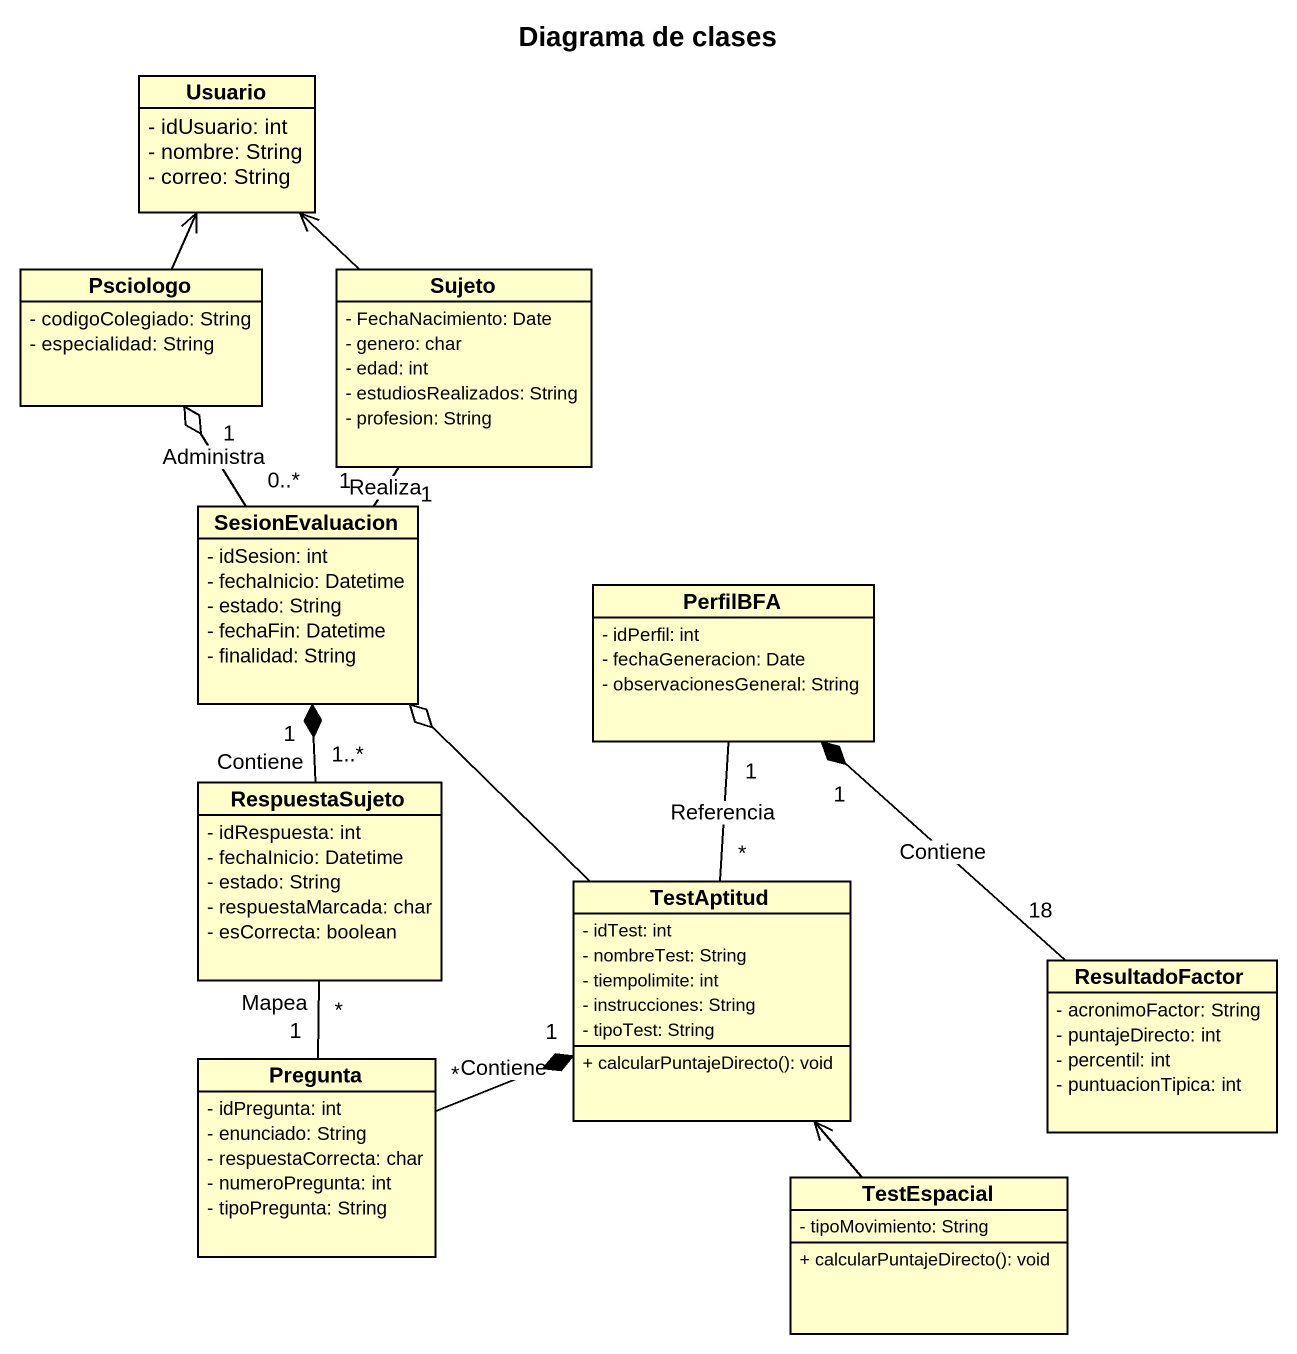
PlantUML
@startuml
title Diagrama de clases
hide circle
hide empty members
skinparam classAttributeIconSize 0
class Usuario {
  - idUsuario: int
  - nombre: String
  - correo: String
}
class Psciologo {
  - codigoColegiado: String
  - especialidad: String
}
class Sujeto {
  - FechaNacimiento: Date
  - genero: char
  - edad: int
  - estudiosRealizados: String
  - profesion: String
}
class SesionEvaluacion {
  - idSesion: int
  - fechaInicio: Datetime
  - estado: String
  - fechaFin: Datetime
  - finalidad: String
}
class PerfilBFA {
  - idPerfil: int
  - fechaGeneracion: Date
  - observacionesGeneral: String
}
class RespuestaSujeto {
  - idRespuesta: int
  - fechaInicio: Datetime
  - estado: String
  - respuestaMarcada: char
  - esCorrecta: boolean
}
class TestAptitud {
  - idTest: int
  - nombreTest: String
  - tiempolimite: int
  - instrucciones: String
  - tipoTest: String
  + calcularPuntajeDirecto(): void
}
class ResultadoFactor {
  - acronimoFactor: String
  - puntajeDirecto: int
  - percentil: int
  - puntuacionTipica: int
}
class Pregunta {
  - idPregunta: int
  - enunciado: String
  - respuestaCorrecta: char
  - numeroPregunta: int
  - tipoPregunta: String
}
class TestEspacial {
  - tipoMovimiento: String
  + calcularPuntajeDirecto(): void
}
Usuario <-- Psciologo
Usuario <-- Sujeto
Sujeto "1" -- "1" SesionEvaluacion : Realiza
SesionEvaluacion "0..*" -up-o "1" Psciologo : Administra
PerfilBFA "1" -- "*" TestAptitud : Referencia
RespuestaSujeto "1..*" -up-* "1" SesionEvaluacion : Contiene
RespuestaSujeto "*" -- "1" Pregunta : Mapea
TestAptitud -up-o SesionEvaluacion
ResultadoFactor "18" -up-* "1" PerfilBFA : Contiene
Pregunta "*" -right-* "1" TestAptitud : Contiene
TestEspacial -up-> TestAptitud
@enduml
